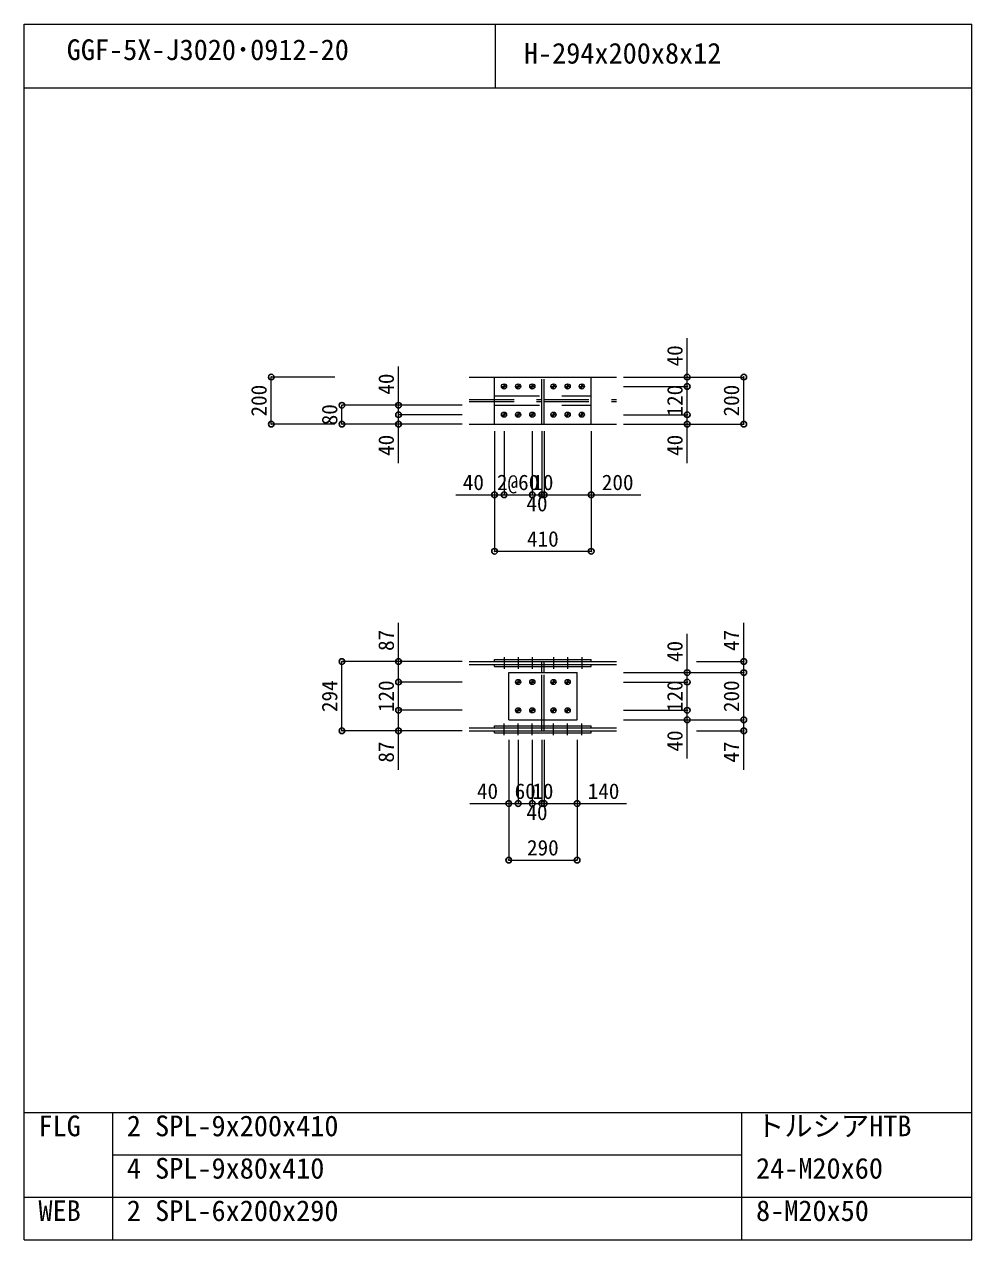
# Model space of a CAD drawing. Units: millimetres, scale not verified. Extents: x -8310 to 8310, y -4800 to 5700.
# Drawn here: x 90 to 4110, y 540 to 5700 of the extents above; entities that cross this region are included whole.
import ezdxf
from ezdxf.enums import TextEntityAlignment as Align

# ---------------------------------------------------------------- set-up
doc = ezdxf.new("R2010")
doc.units = ezdxf.units.MM
doc.header["$LTSCALE"] = 30
doc.header["$PDMODE"] = 32
doc.header["$PDSIZE"] = 24
doc.linetypes.add('USER2', pattern=[9.525, 6.35, -3.175])
doc.layers.add('0-0', color=7, linetype='Continuous')
doc.layers.add('0-2', color=7, linetype='Continuous')
for name, color, linetype, lineweight in [('0-1', 7, 'Continuous', 18), ('0-5', 7, 'Continuous', 18), ('0-6', 7, 'USER2', 18), ('0-8', 7, 'Continuous', 18), ('0-9', 7, 'Continuous', 18), ('0-A', 7, 'Continuous', 18), ('0-B', 7, 'Continuous', 18)]:
    doc.layers.add(name, color=color, linetype=linetype, lineweight=lineweight)
doc.styles.add('ＭＳ ゴシック', font='')
doc.styles.get('ＭＳ ゴシック').set_extended_font_data('MS Gothic')

msp = doc.modelspace()

# ---------------------------------------------------------------- linework, layer by layer
at = {"layer": '0-0'}
for p in [(1138, 4202.5), (2903, 4202.5), (3143, 4202.5), (2903, 4162.5), (1438, 4082.5), (1678, 4082.5), (1678, 4042.5), (2903, 4042.5), (1138, 4002.5), (1438, 4002.5), (1678, 4002.5), (2903, 4002.5), (3143, 4002.5), (2085.5, 3702.5), (2125.5, 3702.5), (2245.5, 3702.5), (2285.5, 3702.5), (2295.5, 3702.5), (2495.5, 3702.5), (2085.5, 3462.5), (2495.5, 3462.5), (1438, 2994.5), (1678, 2994.5), (3143, 2994.5), (2903, 2947.5), (3143, 2947.5), (1678, 2907.5), (2903, 2907.5), (1678, 2787.5), (2903, 2787.5), (2903, 2747.5), (3143, 2747.5), (1438, 2700.5), (1678, 2700.5), (3143, 2700.5), (2145.5, 2391.5), (2185.5, 2391.5), (2245.5, 2391.5), (2285.5, 2391.5), (2295.5, 2391.5), (2435.5, 2391.5), (2145.5, 2151.5), (2435.5, 2151.5)]:
    msp.add_point(p, dxfattribs=at)
at = {"layer": '0-1'}
for p, q in [((90, 540), (90, 5700)), ((90, 5700), (4110, 5700)), ((2090, 5430), (2090, 5700)), ((4110, 540), (4110, 5700)), ((90, 5430), (4110, 5430)), ((90, 1080), (4110, 1080)), ((465, 540), (465, 1080)), ((3135, 540), (3135, 1080)), ((465, 900), (3135, 900)), ((90, 720), (4110, 720)), ((90, 540), (4110, 540))]:
    msp.add_line(p, q, dxfattribs=at)
at = {"layer": '0-5'}
for p, q in [((1978, 4202.5), (2285.5, 4202.5)), ((2085.5, 4202.5), (2495.5, 4202.5)), ((2085.5, 4002.5), (2085.5, 4202.5)), ((2295.5, 4202.5), (2603, 4202.5)), ((1978, 4002.5), (2285.5, 4002.5)), ((2295.5, 4002.5), (2603, 4002.5)), ((1978, 2994.5), (2285.5, 2994.5)), ((2085.5, 3003.5), (2495.5, 3003.5)), ((2085.5, 2994.5), (2085.5, 3003.5)), ((2295.5, 2994.5), (2603, 2994.5)), ((2295.5, 2982.5), (2295.5, 2994.5)), ((2085.5, 2982.5), (2495.5, 2982.5)), ((2085.5, 2973.5), (2085.5, 2982.5)), ((2145.5, 2947.5), (2435.5, 2947.5)), ((2145.5, 2747.5), (2145.5, 2947.5)), ((2285.5, 2947.5), (2285.5, 2973.5)), ((2295.5, 2982.5), (2603, 2982.5)), ((2295.5, 2947.5), (2295.5, 2973.5)), ((2285.5, 2721.5), (2285.5, 2747.5)), ((2295.5, 2721.5), (2295.5, 2747.5)), ((1978, 2712.5), (2285.5, 2712.5)), ((2085.5, 2721.5), (2285.5, 2721.5)), ((2085.5, 2712.5), (2085.5, 2721.5)), ((2085.5, 2712.5), (2285.5, 2712.5)), ((2085.5, 2700.5), (2285.5, 2700.5)), ((2085.5, 2691.5), (2085.5, 2700.5)), ((2085.5, 2691.5), (2285.5, 2691.5)), ((2285.5, 2721.5), (2495.5, 2721.5)), ((2285.5, 2712.5), (2495.5, 2712.5)), ((2285.5, 2700.5), (2495.5, 2700.5)), ((2285.5, 2691.5), (2495.5, 2691.5)), ((2295.5, 2700.5), (2603, 2700.5)), ((2495.5, 2712.5), (2495.5, 2721.5)), ((2495.5, 2691.5), (2495.5, 2700.5))]:
    msp.add_line(p, q, dxfattribs=at)
for points in [[(2085.5, 4002.5), (2495.5, 4002.5), (2495.5, 4202.5)], [(1978, 2982.5), (2285.5, 2982.5), (2285.5, 2994.5)], [(2085.5, 2994.5), (2495.5, 2994.5), (2495.5, 3003.5)], [(2085.5, 2973.5), (2495.5, 2973.5), (2495.5, 2982.5)], [(2145.5, 2747.5), (2435.5, 2747.5), (2435.5, 2947.5)], [(1978, 2700.5), (2285.5, 2700.5), (2285.5, 2712.5)], [(2295.5, 2700.5), (2295.5, 2712.5), (2603, 2712.5)]]:
    msp.add_lwpolyline(points, dxfattribs=at)
at = {"layer": '0-6'}
for p, q in [((2085.5, 4202.5), (2495.5, 4202.5)), ((2285.5, 4002.5), (2285.5, 4202.5)), ((2295.5, 4002.5), (2295.5, 4202.5)), ((1978, 4106.5), (2285.5, 4106.5)), ((1978, 4098.5), (2285.5, 4098.5)), ((2085.5, 4122.5), (2495.5, 4122.5)), ((2085.5, 4082.5), (2495.5, 4082.5)), ((2295.5, 4106.5), (2603, 4106.5)), ((2295.5, 4098.5), (2603, 4098.5)), ((2085.5, 4002.5), (2495.5, 4002.5)), ((2285.5, 2973.5), (2285.5, 2982.5)), ((2285.5, 2747.5), (2285.5, 2947.5)), ((2295.5, 2973.5), (2295.5, 2982.5)), ((2295.5, 2747.5), (2295.5, 2947.5)), ((2285.5, 2712.5), (2285.5, 2721.5)), ((2295.5, 2712.5), (2295.5, 2721.5))]:
    msp.add_line(p, q, dxfattribs=at)
at = {"layer": '0-8'}
for p, q in [((2114.5, 4162.5), (2136.5, 4162.5)), ((2116.17, 4153.17), (2134.83, 4171.83)), ((2125.5, 4151.5), (2125.5, 4173.5)), ((2174.5, 4162.5), (2196.5, 4162.5)), ((2176.17, 4153.17), (2194.83, 4171.83)), ((2185.5, 4151.5), (2185.5, 4173.5)), ((2234.5, 4162.5), (2256.5, 4162.5)), ((2236.17, 4153.17), (2254.83, 4171.83)), ((2245.5, 4151.5), (2245.5, 4173.5)), ((2324.5, 4162.5), (2346.5, 4162.5)), ((2326.17, 4153.17), (2344.83, 4171.83)), ((2335.5, 4151.5), (2335.5, 4173.5)), ((2384.5, 4162.5), (2406.5, 4162.5)), ((2386.17, 4153.17), (2404.83, 4171.83)), ((2395.5, 4151.5), (2395.5, 4173.5)), ((2444.5, 4162.5), (2466.5, 4162.5)), ((2446.17, 4153.17), (2464.83, 4171.83)), ((2455.5, 4151.5), (2455.5, 4173.5)), ((2114.5, 4042.5), (2136.5, 4042.5)), ((2116.17, 4033.17), (2134.83, 4051.83)), ((2125.5, 4031.5), (2125.5, 4053.5)), ((2174.5, 4042.5), (2196.5, 4042.5)), ((2176.17, 4033.17), (2194.83, 4051.83)), ((2185.5, 4031.5), (2185.5, 4053.5)), ((2234.5, 4042.5), (2256.5, 4042.5)), ((2236.17, 4033.17), (2254.83, 4051.83)), ((2245.5, 4031.5), (2245.5, 4053.5)), ((2324.5, 4042.5), (2346.5, 4042.5)), ((2326.17, 4033.17), (2344.83, 4051.83)), ((2335.5, 4031.5), (2335.5, 4053.5)), ((2384.5, 4042.5), (2406.5, 4042.5)), ((2386.17, 4033.17), (2404.83, 4051.83)), ((2395.5, 4031.5), (2395.5, 4053.5)), ((2444.5, 4042.5), (2466.5, 4042.5)), ((2446.17, 4033.17), (2464.83, 4051.83)), ((2455.5, 4031.5), (2455.5, 4053.5)), ((2174.5, 2907.5), (2196.5, 2907.5)), ((2176.17, 2898.17), (2194.83, 2916.83)), ((2185.5, 2896.5), (2185.5, 2918.5)), ((2234.5, 2907.5), (2256.5, 2907.5)), ((2236.17, 2898.17), (2254.83, 2916.83)), ((2245.5, 2896.5), (2245.5, 2918.5)), ((2324.5, 2907.5), (2346.5, 2907.5)), ((2326.17, 2898.17), (2344.83, 2916.83)), ((2335.5, 2896.5), (2335.5, 2918.5)), ((2384.5, 2907.5), (2406.5, 2907.5)), ((2386.17, 2898.17), (2404.83, 2916.83)), ((2395.5, 2896.5), (2395.5, 2918.5)), ((2174.5, 2787.5), (2196.5, 2787.5)), ((2176.17, 2778.17), (2194.83, 2796.83)), ((2185.5, 2776.5), (2185.5, 2798.5)), ((2234.5, 2787.5), (2256.5, 2787.5)), ((2236.17, 2778.17), (2254.83, 2796.83)), ((2245.5, 2776.5), (2245.5, 2798.5)), ((2324.5, 2787.5), (2346.5, 2787.5)), ((2326.17, 2778.17), (2344.83, 2796.83)), ((2335.5, 2776.5), (2335.5, 2798.5)), ((2384.5, 2787.5), (2406.5, 2787.5)), ((2386.17, 2778.17), (2404.83, 2796.83)), ((2395.5, 2776.5), (2395.5, 2798.5))]:
    msp.add_line(p, q, dxfattribs=at)
at = {"layer": '0-9'}
for p, q in [((2125.5, 3013.5), (2125.5, 2963.5)), ((2185.5, 3013.5), (2185.5, 2963.5)), ((2245.5, 3013.5), (2245.5, 2963.5)), ((2335.5, 3013.5), (2335.5, 2963.5)), ((2395.5, 3013.5), (2395.5, 2963.5)), ((2455.5, 3013.5), (2455.5, 2963.5)), ((2125.5, 2681.5), (2125.5, 2731.5)), ((2185.5, 2681.5), (2185.5, 2731.5)), ((2245.5, 2681.5), (2245.5, 2731.5)), ((2335.5, 2681.5), (2335.5, 2731.5)), ((2395.5, 2681.5), (2395.5, 2731.5)), ((2455.5, 2681.5), (2455.5, 2731.5))]:
    msp.add_line(p, q, dxfattribs=at)
at = {"layer": '0-A'}
for p, q in [((1408, 4202.5), (1138, 4202.5)), ((2633, 4202.5), (2903, 4202.5)), ((2633, 4202.5), (3143, 4202.5)), ((2633, 4162.5), (2903, 4162.5)), ((1948, 4082.5), (1438, 4082.5)), ((1948, 4082.5), (1678, 4082.5)), ((1948, 4042.5), (1678, 4042.5)), ((1678, 3837.5), (1678, 4042.5)), ((2633, 4042.5), (2903, 4042.5)), ((2903, 3837.5), (2903, 4042.5)), ((1948, 4002.5), (1678, 4002.5)), ((2633, 4002.5), (2903, 4002.5)), ((2085.5, 3972.5), (2085.5, 3702.5)), ((2085.5, 3972.5), (2085.5, 3462.5)), ((2125.5, 3972.5), (2125.5, 3702.5)), ((2125.5, 3972.5), (2125.5, 3702.5)), ((2245.5, 3972.5), (2245.5, 3702.5)), ((2245.5, 3972.5), (2245.5, 3702.5)), ((2285.5, 3972.5), (2285.5, 3702.5)), ((2285.5, 3972.5), (2285.5, 3702.5)), ((2295.5, 3972.5), (2295.5, 3702.5)), ((2295.5, 3972.5), (2295.5, 3702.5)), ((2495.5, 3972.5), (2495.5, 3702.5)), ((2495.5, 3972.5), (2495.5, 3462.5)), ((1920.5, 3702.5), (2125.5, 3702.5)), ((2125.5, 3702.5), (2245.5, 3702.5)), ((2245.5, 3702.5), (2285.5, 3702.5)), ((2285.5, 3702.5), (2295.5, 3702.5)), ((2295.5, 3702.5), (2705.5, 3702.5)), ((2085.5, 3462.5), (2495.5, 3462.5)), ((1948, 2994.5), (1438, 2994.5)), ((1948, 2994.5), (1678, 2994.5)), ((2942.65, 2994.5), (3143, 2994.5)), ((2633, 2947.5), (2903, 2947.5)), ((2633, 2947.5), (3143, 2947.5)), ((1948, 2907.5), (1678, 2907.5)), ((2633, 2907.5), (2903, 2907.5)), ((1948, 2787.5), (1678, 2787.5)), ((1678, 2535.5), (1678, 2787.5)), ((2633, 2787.5), (2903, 2787.5)), ((2903, 2582.5), (2903, 2787.5)), ((2633, 2747.5), (2903, 2747.5)), ((2633, 2747.5), (3143, 2747.5)), ((3143, 2535.5), (3143, 2747.5)), ((1948, 2700.5), (1678, 2700.5)), ((2942.65, 2700.5), (3143, 2700.5)), ((2145.5, 2661.5), (2145.5, 2391.5)), ((2145.5, 2661.5), (2145.5, 2151.5)), ((2185.5, 2661.5), (2185.5, 2391.5)), ((2185.5, 2661.5), (2185.5, 2391.5)), ((2245.5, 2661.5), (2245.5, 2391.5)), ((2245.5, 2661.5), (2245.5, 2391.5)), ((2285.5, 2661.5), (2285.5, 2391.5)), ((2285.5, 2661.5), (2285.5, 2391.5)), ((2295.5, 2661.5), (2295.5, 2391.5)), ((2295.5, 2661.5), (2295.5, 2391.5)), ((2435.5, 2661.5), (2435.5, 2391.5)), ((2435.5, 2661.5), (2435.5, 2151.5)), ((1980.5, 2391.5), (2185.5, 2391.5)), ((2185.5, 2391.5), (2245.5, 2391.5)), ((2245.5, 2391.5), (2285.5, 2391.5)), ((2285.5, 2391.5), (2295.5, 2391.5)), ((2295.5, 2391.5), (2645.5, 2391.5)), ((2145.5, 2151.5), (2435.5, 2151.5))]:
    msp.add_line(p, q, dxfattribs=at)
for points in [[(2633, 4162.5), (2903, 4162.5), (2903, 4367.5)], [(1948, 4042.5), (1678, 4042.5), (1678, 4247.5)], [(1408, 4002.5), (1138, 4002.5), (1138, 4202.5)], [(2633, 4002.5), (3143, 4002.5), (3143, 4202.5)], [(2633, 4042.5), (2903, 4042.5), (2903, 4162.5)], [(1948, 4002.5), (1438, 4002.5), (1438, 4082.5)], [(1948, 2907.5), (1678, 2907.5), (1678, 3159.5)], [(2633, 2947.5), (3143, 2947.5), (3143, 3159.5)], [(2633, 2907.5), (2903, 2907.5), (2903, 3112.5)], [(1948, 2700.5), (1438, 2700.5), (1438, 2994.5)], [(2633, 2747.5), (3143, 2747.5), (3143, 2947.5)], [(1948, 2787.5), (1678, 2787.5), (1678, 2907.5)], [(2633, 2787.5), (2903, 2787.5), (2903, 2907.5)]]:
    msp.add_lwpolyline(points, dxfattribs=at)
at = {"layer": '0-B'}
for centre in [(2125.5, 4162.5), (2185.5, 4162.5), (2245.5, 4162.5), (2335.5, 4162.5), (2395.5, 4162.5), (2455.5, 4162.5), (2125.5, 4042.5), (2185.5, 4042.5), (2245.5, 4042.5), (2335.5, 4042.5), (2395.5, 4042.5), (2455.5, 4042.5), (2185.5, 2907.5), (2245.5, 2907.5), (2335.5, 2907.5), (2395.5, 2907.5), (2185.5, 2787.5), (2245.5, 2787.5), (2335.5, 2787.5), (2395.5, 2787.5)]:
    msp.add_circle(centre, 11, dxfattribs=at)

# ---------------------------------------------------------------- texts
at = {"layer": '0-2', "style": 'ＭＳ ゴシック'}
for s, p in [('GGF-5X-J3020･0912-20', (270, 5521.8)), ('H-294x200x8x12', (2210, 5506.8)), ('FLG', (150, 952.8)), ('2', (525, 952.8)), ('SPL-9x200x410', (645, 952.8)), ('トルシアHTB', (3195, 952.8)), ('4', (525, 772.8)), ('SPL-9x80x410', (645, 772.8)), ('24-M20x60', (3195, 772.8)), ('WEB', (150, 592.8)), ('2', (525, 592.8)), ('SPL-6x200x290', (645, 592.8)), ('8-M20x50', (3195, 592.8))]:
    msp.add_text(s, height=87.98, dxfattribs=at).set_placement(p, align=Align.BOTTOM_LEFT)
at = {"layer": '0-A', "style": 'ＭＳ ゴシック'}
for s, p in [('40', (2903, 4247.5)), ('40', (1678, 4127.5)), ('200', (1138, 4035)), ('120', (2903, 4035)), ('200', (3143, 4035)), ('80', (1438, 3997.5)), ('40', (1678, 3867.5)), ('40', (2903, 3867.5)), ('87', (1678, 3039.5)), ('47', (3143, 3039.5)), ('40', (2903, 2992.5)), ('294', (1438, 2780)), ('120', (1678, 2780)), ('120', (2903, 2780)), ('200', (3143, 2780)), ('40', (2903, 2612.5)), ('87', (1678, 2565.5)), ('47', (3143, 2565.5))]:
    msp.add_text(s, height=65.98, rotation=90, dxfattribs=at).set_placement(p, align=Align.BOTTOM_LEFT)
for s, p in [('40', (1950.5, 3702.5)), ('2@60', (2095.5, 3702.5)), ('10', (2245.5, 3702.5)), ('200', (2540.5, 3702.5)), ('40', (2220.5, 3612.5)), ('410', (2223, 3462.5)), ('40', (2010.5, 2391.5)), ('60', (2170.5, 2391.5)), ('10', (2245.5, 2391.5)), ('140', (2480.5, 2391.5)), ('40', (2220.5, 2301.5)), ('290', (2223, 2151.5))]:
    msp.add_text(s, height=65.98, dxfattribs=at).set_placement(p, align=Align.BOTTOM_LEFT)

doc.saveas('drawing.dxf')
